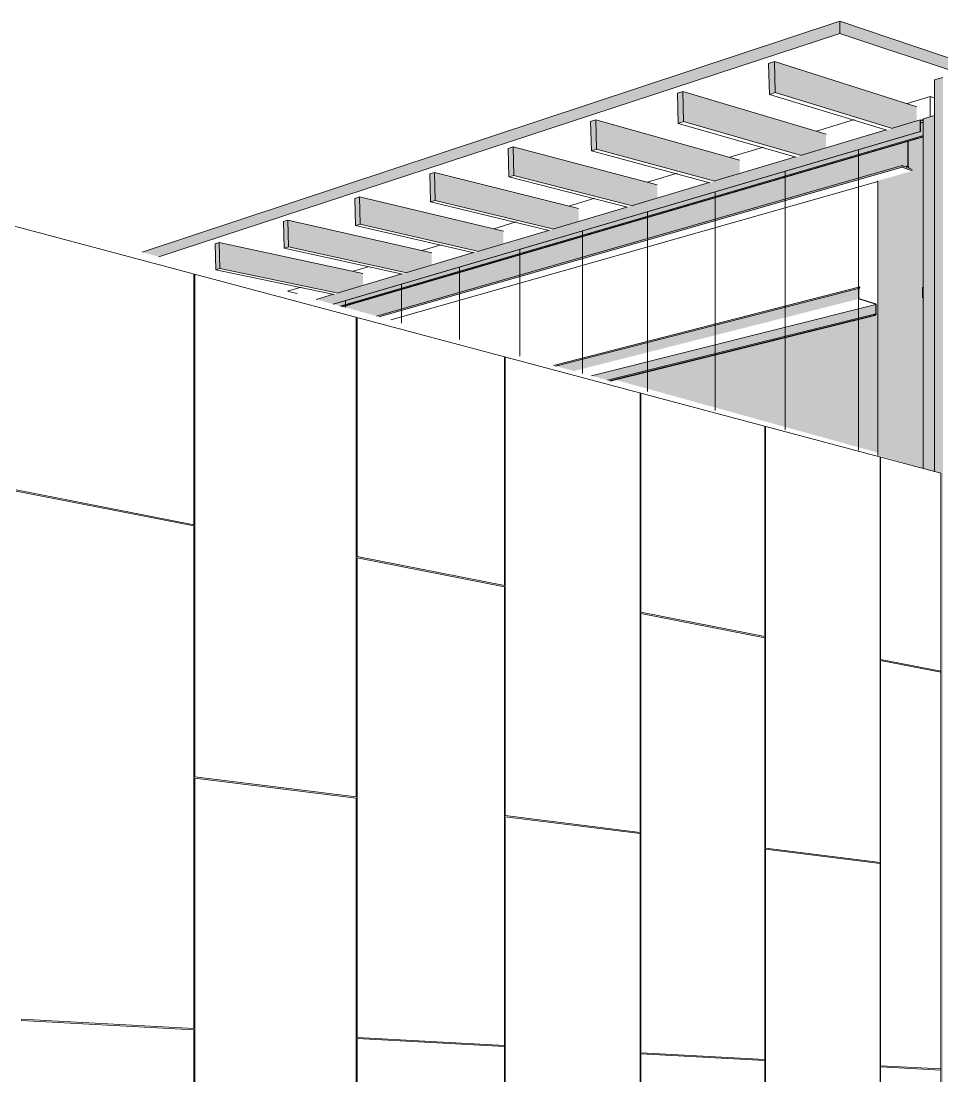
# Model space of a CAD drawing. Header units: inches. Extents: x 30764 to 30770, y -4780 to 4478.
# Drawn here: x 30767.4243 to 30767.7792, y 60.0557 to 60.4625 of the extents above; entities that cross this region are included whole.
import ezdxf

# ---------------------------------------------------------------- set-up
doc = ezdxf.new("R2010")
doc.units = ezdxf.units.IN
doc.header["$MEASUREMENT"] = 0
for name, color, linetype, lineweight in [('A-CLNG', 13, 'Continuous', 13), ('A-GLAZ-CURT', 52, 'Continuous', 9), ('A-GLAZ-CWMG', 51, 'Continuous', 9), ('A-ROOF', 132, 'Continuous', 13), ('A-WALL', 113, 'Continuous', 13), ('A-WALL-PATT', 111, 'Continuous', 13), ('I-WALL', 2, 'Continuous', 13), ('L-SITE-WALL', 31, 'Continuous', 13), ('S-BEAM', 12, 'Continuous', 9), ('S-COLS', 52, 'Continuous', 9)]:
    doc.layers.add(name, color=color, linetype=linetype, lineweight=lineweight)

# ---------------------------------------------------------------- blocks, each defined once
blk = doc.blocks.new('FP_38-Entrance - Xcel')
at = {"layer": 'A-WALL-PATT', "lineweight": 9}
for p, q in [((-2803.36196, 60.2683), (-2803.36196, 60.36495)), ((-2803.36162, 60.26773), (-2803.36162, 60.36486)), ((-2803.29937, 60.25555), (-2803.29937, 60.34825)), ((-2803.29906, 60.25597), (-2803.29906, 60.34817)), ((-2803.24227, 60.24482), (-2803.24227, 60.33301)), ((-2803.24198, 60.24431), (-2803.24198, 60.33294)), ((-2803.18995, 60.23412), (-2803.18995, 60.31905)), ((-2803.18969, 60.23451), (-2803.18969, 60.31898)), ((-2803.14184, 60.22512), (-2803.14184, 60.30622)), ((-2803.1416, 60.22465), (-2803.1416, 60.30615)), ((-2803.09745, 60.21601), (-2803.09745, 60.29437)), ((-2803.09723, 60.21637), (-2803.09723, 60.29431)), ((-2803.43048, 60.28175), (-2803.36196, 60.2683)), ((-2803.36196, 60.2678), (-2803.43048, 60.28122)), ((-2803.36196, 60.074), (-2803.36196, 60.2678)), ((-2803.36162, 60.17111), (-2803.36162, 60.26773)), ((-2803.29906, 60.25597), (-2803.24227, 60.24482)), ((-2803.29937, 60.16332), (-2803.29937, 60.25555)), ((-2803.29906, 60.25549), (-2803.24227, 60.24436)), ((-2803.29906, 60.07059), (-2803.29906, 60.25549)), ((-2803.24227, 60.06752), (-2803.24227, 60.24436)), ((-2803.24198, 60.15614), (-2803.24198, 60.24431)), ((-2803.18995, 60.14962), (-2803.18995, 60.23412)), ((-2803.18969, 60.23451), (-2803.14184, 60.22512)), ((-2803.14184, 60.2247), (-2803.18969, 60.23407)), ((-2803.18969, 60.06468), (-2803.18969, 60.23407)), ((-2803.14184, 60.06209), (-2803.14184, 60.2247)), ((-2803.1416, 60.14357), (-2803.1416, 60.22465)), ((-2803.09745, 60.13805), (-2803.09745, 60.21601)), ((-2803.09723, 60.21637), (-2803.07402, 60.21182)), ((-2803.09723, 60.21596), (-2803.07402, 60.21142)), ((-2803.09723, 60.05967), (-2803.09723, 60.21596)), ((-2803.29937, 60.16332), (-2803.36162, 60.17111)), ((-2803.36162, 60.1706), (-2803.29937, 60.16284)), ((-2803.36162, 59.97685), (-2803.36162, 60.1706)), ((-2803.29937, 59.9779), (-2803.29937, 60.16284)), ((-2803.18995, 60.14962), (-2803.24198, 60.15614)), ((-2803.24198, 60.15568), (-2803.18995, 60.14918)), ((-2803.24198, 59.97888), (-2803.24198, 60.15568)), ((-2803.18995, 59.97976), (-2803.18995, 60.14918)), ((-2803.09745, 60.13805), (-2803.1416, 60.14357)), ((-2803.1416, 60.14315), (-2803.09745, 60.13764)), ((-2803.1416, 59.98058), (-2803.1416, 60.14315)), ((-2803.09745, 59.98132), (-2803.09745, 60.13764)), ((-2803.36196, 60.074), (-2803.42853, 60.0776)), ((-2803.36196, 60.07349), (-2803.42853, 60.07707)), ((-2803.36196, 59.87969), (-2803.36196, 60.07349)), ((-2803.24227, 60.06752), (-2803.29906, 60.07059)), ((-2803.29906, 59.88522), (-2803.29906, 60.07011)), ((-2803.24227, 60.06706), (-2803.29906, 60.07011)), ((-2803.24227, 59.89022), (-2803.24227, 60.06706)), ((-2803.14184, 60.06209), (-2803.18969, 60.06468)), ((-2803.18969, 59.89485), (-2803.18969, 60.06424)), ((-2803.14184, 60.06167), (-2803.18969, 60.06424)), ((-2803.14184, 59.89905), (-2803.14184, 60.06167)), ((-2803.07402, 60.05842), (-2803.09723, 60.05967)), ((-2803.09723, 59.90298), (-2803.09723, 60.05927)), ((-2803.07402, 60.05802), (-2803.09723, 60.05927))]:
    blk.add_line(p, q, dxfattribs=at)
blk = doc.blocks.new('FP_54-Entrance - Xcel')
at = {"layer": 'A-WALL-PATT', "lineweight": 9}
for p, q in [((-2803.1058, 60.29698), (-2803.1058, 60.41287)), ((-2803.134, 60.30482), (-2803.134, 60.40453)), ((-2803.16108, 60.31236), (-2803.16108, 60.39656)), ((-2803.18713, 60.31961), (-2803.18713, 60.3889)), ((-2803.21218, 60.32659), (-2803.21218, 60.38152)), ((-2803.2363, 60.3333), (-2803.2363, 60.37442)), ((-2803.25955, 60.33977), (-2803.25955, 60.36759)), ((-2803.28195, 60.34601), (-2803.28195, 60.36099)), ((-2803.30357, 60.35203), (-2803.30357, 60.35463))]:
    blk.add_line(p, q, dxfattribs=at)

msp = doc.modelspace()

# ---------------------------------------------------------------- hatches: boundary and pattern name
at = {"layer": 'A-GLAZ-CWMG', "lineweight": 5}
for points in [[(30767.77963, 59.90469), (30767.77963, 60.44078), (30767.77638, 60.43978), (30767.77638, 60.28881), (30767.77885, 60.28813), (30767.77885, 59.90474)], [(30767.54457, 60.35334), (30767.77088, 60.41995), (30767.77088, 60.42442), (30767.76018, 60.42124), (30767.76018, 60.42108), (30767.75795, 60.42042), (30767.7577, 60.4205), (30767.72513, 60.41081), (30767.72513, 60.41066), (30767.72301, 60.41003), (30767.72275, 60.41011), (30767.69177, 60.40089), (30767.69177, 60.40074), (30767.68975, 60.40014), (30767.68949, 60.40021), (30767.65998, 60.39143), (30767.65998, 60.39129), (30767.65806, 60.39072), (30767.6578, 60.39078), (30767.62966, 60.38241), (30767.62966, 60.38227), (30767.62782, 60.38173), (30767.62757, 60.38179), (30767.60071, 60.3738), (30767.60071, 60.37366), (30767.59895, 60.37314), (30767.59869, 60.3732), (30767.57303, 60.36557), (30767.57303, 60.36543), (30767.57135, 60.36493), (30767.57109, 60.36499), (30767.54654, 60.35769), (30767.54654, 60.35756), (30767.54493, 60.35708), (30767.54468, 60.35713), (30767.53803, 60.35516), (30767.53826, 60.35509)], [(30767.54735, 60.35258), (30767.7721, 60.41844), (30767.7721, 60.42348), (30767.77096, 60.42315), (30767.77099, 60.41997), (30767.77101, 60.41992), (30767.54469, 60.35332), (30767.54539, 60.35313)], [(30767.77098, 60.41991), (30767.77093, 60.42003), (30767.77093, 60.4243), (30767.77105, 60.42426), (30767.77119, 60.4243), (30767.77088, 60.42442), (30767.77088, 60.41995)], [(30767.77209, 60.42385), (30767.77209, 60.42395), (30767.77116, 60.42429), (30767.77105, 60.42426)], [(30767.77638, 60.28881), (30767.77638, 60.42606), (30767.77207, 60.42478), (30767.77207, 60.29001), (30767.77376, 60.28954)], [(30767.54793, 60.35242), (30767.77209, 60.41804), (30767.77209, 60.41844), (30767.54735, 60.35258)]]:
    msp.add_hatch(color=256, dxfattribs=at).paths.add_polyline_path(points, flags=0)
at = {"layer": 'A-ROOF', "lineweight": 5}
h = msp.add_hatch(color=256, dxfattribs=at)
h.paths.add_polyline_path([(30766.62815, 60.09314), (30766.79129, 60.14664), (30766.79129, 60.14817), (30766.62815, 60.09412)], flags=0)
h.paths.add_polyline_path([(30767.47737, 60.37162), (30767.73992, 60.45771), (30767.73992, 60.46249), (30767.47101, 60.37339)], flags=0)
msp.add_hatch(color=256, dxfattribs=at).paths.add_polyline_path([(30767.97918, 60.37787), (30767.97918, 60.38163), (30767.73992, 60.46249), (30767.73992, 60.45771), (30767.96986, 60.38098)], flags=0)
at = {"layer": 'I-WALL'}
h = msp.add_hatch(color=256, dxfattribs=at)
h.paths.add_polyline_path([(30767.81083, 60.2231), (30767.87943, 60.23353), (30767.87943, 60.25223), (30767.87757, 60.25272), (30767.87427, 60.25218), (30767.87383, 60.25189), (30767.87375, 60.25181), (30767.87358, 60.25156), (30767.87346, 60.25126), (30767.87346, 60.2378), (30767.87798, 60.23666), (30767.87798, 60.23613), (30767.86863, 60.23469), (30767.81179, 60.24869), (30767.81093, 60.22581)], flags=0)
h.paths.add_polyline_path([(30767.87943, 60.26519), (30767.87943, 60.3204), (30767.87152, 60.32309), (30767.86237, 60.32115), (30767.81519, 60.33899), (30767.81311, 60.28385), (30767.87904, 60.2653)], flags=0)
h.paths.add_polyline_path([(30767.75506, 60.35412), (30767.75506, 60.35406), (30767.75506, 60.35413)], flags=0)
h.paths.add_polyline_path([(30767.75589, 60.29571), (30767.75589, 60.35489), (30767.75449, 60.35454), (30767.75508, 60.3543), (30767.75515, 60.35406), (30767.75516, 60.35403), (30767.75516, 60.35038), (30767.75462, 60.34978), (30767.6524, 60.32443), (30767.75271, 60.29659)], flags=0)
h.paths.add_polyline_path([(30767.87943, 60.33455), (30767.87943, 60.38454), (30767.87617, 60.38372), (30767.87617, 60.3357)], flags=0)
at = {"layer": 'S-BEAM'}
for points in [[(30767.71273, 60.43423), (30767.71498, 60.43494), (30767.7147, 60.44687), (30767.71245, 60.44613), (30767.7127, 60.43528)], [(30767.67755, 60.42306), (30767.67968, 60.42374), (30767.6794, 60.43536), (30767.67727, 60.43466)], [(30767.64413, 60.41246), (30767.64616, 60.41311), (30767.64588, 60.42443), (30767.64385, 60.42377)], [(30767.76782, 60.40469), (30767.76782, 60.40532), (30767.76654, 60.40582), (30767.76637, 60.40607), (30767.76626, 60.40644), (30767.76625, 60.40664), (30767.76624, 60.41616), (30767.76604, 60.4161), (30767.76603, 60.40653), (30767.76592, 60.40624), (30767.76584, 60.40615), (30767.76574, 60.40611), (30767.76564, 60.40613), (30767.76393, 60.40676), (30767.76393, 60.40614)], [(30767.61235, 60.40238), (30767.61428, 60.40299), (30767.614, 60.41403), (30767.61207, 60.4134)], [(30767.58208, 60.39278), (30767.58392, 60.39336), (30767.58364, 60.40414), (30767.5818, 60.40354)], [(30767.55323, 60.38362), (30767.55498, 60.38418), (30767.5547, 60.3947), (30767.55295, 60.39413)], [(30767.52569, 60.37488), (30767.52736, 60.37542), (30767.52708, 60.3857), (30767.52541, 60.38515), (30767.52553, 60.38065)], [(30767.49937, 60.36654), (30767.50097, 60.36704), (30767.5007, 60.37709), (30767.49909, 60.37657)]]:
    msp.add_hatch(color=256, dxfattribs=at).paths.add_polyline_path(points, flags=0)
at = {"layer": 'S-BEAM', "lineweight": 5}
for points in [[(30767.76018, 60.42108), (30767.76018, 60.42124), (30767.76956, 60.42409), (30767.76956, 60.42948), (30767.7147, 60.44687), (30767.71498, 60.43494), (30767.75829, 60.42166)], [(30767.72513, 60.41066), (30767.72513, 60.41081), (30767.73457, 60.41368), (30767.73457, 60.41894), (30767.6794, 60.43536), (30767.67968, 60.42374), (30767.71891, 60.41245)], [(30767.69177, 60.40074), (30767.69177, 60.40089), (30767.70125, 60.40377), (30767.70125, 60.4089), (30767.64588, 60.42443), (30767.64616, 60.41311), (30767.68553, 60.40243)], [(30767.56135, 60.34874), (30767.76396, 60.40678), (30767.76494, 60.4064), (30767.76604, 60.40672), (30767.76603, 60.4161), (30767.54827, 60.35238), (30767.55362, 60.35089)], [(30767.65998, 60.39129), (30767.65998, 60.39143), (30767.6695, 60.39432), (30767.6695, 60.39934), (30767.614, 60.41403), (30767.61428, 60.40299), (30767.65372, 60.39289)], [(30767.56228, 60.34846), (30767.76393, 60.40614), (30767.76393, 60.40676), (30767.56133, 60.34872)], [(30767.76574, 60.40611), (30767.76584, 60.40615), (30767.76592, 60.40624), (30767.76603, 60.40653), (30767.76604, 60.40672), (30767.76494, 60.4064), (30767.76572, 60.40612)], [(30767.62966, 60.38227), (30767.62966, 60.38241), (30767.6392, 60.38531), (30767.6392, 60.39021), (30767.58364, 60.40414), (30767.58392, 60.39336), (30767.62339, 60.38379)], [(30767.60071, 60.37366), (30767.60071, 60.3738), (30767.61025, 60.3767), (30767.61025, 60.38148), (30767.5547, 60.3947), (30767.55498, 60.38418), (30767.59443, 60.37511)], [(30767.57303, 60.36543), (30767.57303, 60.36557), (30767.58257, 60.36846), (30767.58257, 60.37314), (30767.52708, 60.3857), (30767.52736, 60.37542), (30767.5712, 60.36583)], [(30767.54654, 60.35756), (30767.54654, 60.35769), (30767.55607, 60.36058), (30767.55607, 60.36516), (30767.5007, 60.37709), (30767.50097, 60.36704), (30767.54028, 60.35886)], [(30767.53068, 60.35729), (30767.53068, 60.35751), (30767.52743, 60.35817), (30767.52824, 60.35795)], [(30767.63035, 60.32948), (30767.7471, 60.35939), (30767.74759, 60.35998), (30767.62957, 60.3297)], [(30767.63667, 60.32772), (30767.7471, 60.35572), (30767.7471, 60.35939), (30767.63035, 60.32948)], [(30767.63733, 60.32754), (30767.74726, 60.35538), (30767.74718, 60.35545), (30767.74712, 60.35557), (30767.7471, 60.35572), (30767.63667, 60.32772), (30767.63719, 60.32758)], [(30767.64412, 60.32572), (30767.75376, 60.35319), (30767.75373, 60.3533), (30767.75369, 60.35333), (30767.64391, 60.32578), (30767.64412, 60.32572)], [(30767.65037, 60.32398), (30767.75376, 60.34962), (30767.75373, 60.35318), (30767.64412, 60.32572), (30767.64678, 60.32498)], [(30767.65113, 60.32376), (30767.75331, 60.34907), (30767.75376, 60.34962), (30767.65037, 60.32398)], [(30767.65142, 60.32368), (30767.75337, 60.34892), (30767.75331, 60.34907), (30767.65113, 60.32376)]]:
    msp.add_hatch(color=256, dxfattribs=at).paths.add_polyline_path(points, flags=0)
h = msp.add_hatch(color=256, dxfattribs=at)
h.paths.add_polyline_path([(30767.77215, 60.35561), (30767.77215, 60.35584), (30767.77189, 60.35599), (30767.77193, 60.35972), (30767.77201, 60.35977), (30767.77215, 60.35981), (30767.77215, 60.35998), (30767.77201, 60.35995), (30767.77181, 60.35981), (30767.77173, 60.35958), (30767.77173, 60.35587)], flags=0)
h.paths.add_polyline_path([(30767.78206, 60.36231), (30767.78355, 60.36268), (30767.78376, 60.36282), (30767.78384, 60.36305), (30767.78384, 60.36679), (30767.78296, 60.36733), (30767.78286, 60.36717), (30767.78367, 60.36667), (30767.78364, 60.36291), (30767.78355, 60.36286), (30767.78206, 60.36248), (30767.78206, 60.36233)], flags=0)
at = {"layer": 'S-BEAM'}
h = msp.add_hatch(color=256, dxfattribs=at)
h.paths.add_polyline_path([(30767.75337, 60.34892), (30767.75385, 60.34951), (30767.75383, 60.35331), (30767.75376, 60.35319), (30767.75376, 60.34962), (30767.75331, 60.34907)], flags=0)
h.paths.add_polyline_path([(30767.75375, 60.35325), (30767.75383, 60.35331), (30767.75377, 60.35343)], flags=0)
h.paths.add_polyline_path([(30767.75373, 60.3533), (30767.75377, 60.35343), (30767.75369, 60.35349)], flags=0)
h.paths.add_polyline_path([(30767.74712, 60.35557), (30767.74719, 60.35569), (30767.74719, 60.35928), (30767.74765, 60.35983), (30767.74759, 60.35998), (30767.7471, 60.35939), (30767.7471, 60.35572)], flags=0)
h.paths.add_polyline_path([(30767.74718, 60.35545), (30767.7472, 60.35563), (30767.74712, 60.35557)], flags=0)
h.paths.add_polyline_path([(30767.74726, 60.35538), (30767.74723, 60.35558), (30767.74718, 60.35545)], flags=0)
h.paths.add_polyline_path([(30767.75369, 60.35333), (30767.75369, 60.35349), (30767.74726, 60.35555), (30767.74726, 60.35538), (30767.75138, 60.35407)], flags=0)
at = {"layer": 'S-BEAM', "lineweight": 5}
h = msp.add_hatch(color=256, dxfattribs=at)
h.paths.add_polyline_path([(30767.88049, 60.32042), (30767.88049, 60.32369), (30767.81453, 60.34552), (30767.8144, 60.34207), (30767.86666, 60.32495)], flags=0)
h.paths.add_polyline_path([(30767.80744, 60.34435), (30767.80757, 60.34782), (30767.78244, 60.35614), (30767.78244, 60.35254), (30767.7968, 60.34783)], flags=0)
h.paths.add_polyline_path([(30767.77215, 60.35591), (30767.77215, 60.35954), (30767.77189, 60.35963), (30767.77193, 60.35598), (30767.77201, 60.35596)], flags=0)
h = msp.add_hatch(color=256, dxfattribs=at)
h.paths.add_polyline_path([(30767.88049, 60.32369), (30767.88053, 60.32377), (30767.88061, 60.32382), (30767.81453, 60.34569), (30767.81453, 60.34552), (30767.87653, 60.325)], flags=0)
h.paths.add_polyline_path([(30767.80757, 60.34782), (30767.80761, 60.34791), (30767.80769, 60.34796), (30767.78244, 60.35632), (30767.78244, 60.35614), (30767.7968, 60.35138)], flags=0)
h.paths.add_polyline_path([(30767.77215, 60.35954), (30767.77215, 60.35973), (30767.77201, 60.35977), (30767.77193, 60.35972), (30767.77193, 60.35961), (30767.77201, 60.35959)], flags=0)
h = msp.add_hatch(color=256, dxfattribs=at)
h.paths.add_polyline_path([(30767.88127, 60.31995), (30767.88049, 60.32042), (30767.8144, 60.34207), (30767.81438, 60.34185), (30767.86601, 60.32494)], flags=0)
h.paths.add_polyline_path([(30767.80821, 60.34387), (30767.80744, 60.34435), (30767.78244, 60.35254), (30767.78243, 60.35231), (30767.79679, 60.3476)], flags=0)
h.paths.add_polyline_path([(30767.77215, 60.35584), (30767.77215, 60.35591), (30767.77201, 60.35592)], flags=0)
at = {"layer": 'S-COLS', "lineweight": 5}
msp.add_hatch(color=256, dxfattribs=at).paths.add_polyline_path([(30767.77219, 60.29008), (30767.77219, 60.35564), (30767.77178, 60.3559), (30767.77179, 60.35966), (30767.77186, 60.35984), (30767.77206, 60.35998), (30767.77219, 60.36001), (30767.77219, 60.41792), (30767.76627, 60.41618), (30767.7663, 60.40638), (30767.76641, 60.40604), (30767.76656, 60.40583), (30767.76666, 60.40576), (30767.76782, 60.40532), (30767.76782, 60.40469), (30767.75458, 60.40093), (30767.75458, 60.29498)], flags=0)

# ---------------------------------------------------------------- linework, layer by layer
at = {"layer": 'A-CLNG'}
for p, q in [((30767.76589, 60.4307), (30767.77477, 60.43339)), ((30767.77477, 60.43339), (30767.77654, 60.43282)), ((30767.77477, 60.42564), (30767.77477, 60.43339)), ((30767.73087, 60.42009), (30767.74554, 60.42454)), ((30767.69753, 60.40999), (30767.71049, 60.41392)), ((30767.66576, 60.40037), (30767.67716, 60.40382)), ((30767.63545, 60.39119), (30767.64541, 60.3942)), ((30767.60649, 60.38242), (30767.61514, 60.38503)), ((30767.57881, 60.37403), (30767.58624, 60.37628)), ((30767.55231, 60.366), (30767.55863, 60.36792)), ((30767.52697, 60.35833), (30767.53222, 60.35992))]:
    msp.add_line(p, q, dxfattribs=at)
at = {"layer": 'A-GLAZ-CWMG'}
for p, q in [((30767.77963, 60.44078), (30767.77638, 60.43978)), ((30767.77638, 60.43978), (30767.77963, 60.44078)), ((30767.77638, 60.28881), (30767.77638, 60.43978)), ((30767.77088, 60.42442), (30767.76018, 60.42124)), ((30767.77119, 60.4243), (30767.77088, 60.42442)), ((30767.77088, 60.42442), (30767.77088, 60.41995)), ((30767.77093, 60.42003), (30767.77093, 60.4243)), ((30767.77093, 60.4243), (30767.77105, 60.42426)), ((30767.7721, 60.42348), (30767.77096, 60.42315)), ((30767.77105, 60.42426), (30767.77209, 60.42385)), ((30767.77209, 60.42395), (30767.77119, 60.4243)), ((30767.77207, 60.42478), (30767.77638, 60.42606)), ((30767.77207, 60.29001), (30767.77207, 60.42478)), ((30767.77638, 60.28881), (30767.77638, 60.42606)), ((30767.77088, 60.41995), (30767.54457, 60.35334)), ((30767.77098, 60.41991), (30767.54468, 60.35331)), ((30767.77209, 60.41844), (30767.54735, 60.35258)), ((30767.7577, 60.4205), (30767.72513, 60.41081)), ((30767.77088, 60.41995), (30767.77098, 60.41991)), ((30767.77098, 60.42001), (30767.77093, 60.42003)), ((30767.77098, 60.41991), (30767.77098, 60.42001)), ((30767.77209, 60.41804), (30767.54793, 60.35242)), ((30767.7721, 60.41784), (30767.54823, 60.35234)), ((30767.72275, 60.41011), (30767.69177, 60.40089)), ((30767.68949, 60.40021), (30767.65998, 60.39143)), ((30767.6578, 60.39078), (30767.62966, 60.38241)), ((30767.62757, 60.38179), (30767.60071, 60.3738)), ((30767.59869, 60.3732), (30767.57303, 60.36557)), ((30767.57109, 60.36499), (30767.54654, 60.35769)), ((30767.54468, 60.35713), (30767.53803, 60.35516))]:
    msp.add_line(p, q, dxfattribs=at)
at = {"layer": 'A-ROOF'}
for p, q in [((30767.47101, 60.37339), (30767.73992, 60.46249)), ((30767.73992, 60.46249), (30767.97918, 60.38163)), ((30767.73992, 60.45771), (30767.73992, 60.46249)), ((30767.73992, 60.45771), (30767.47737, 60.37162)), ((30767.97918, 60.37787), (30767.73992, 60.45771))]:
    msp.add_line(p, q, dxfattribs=at)
at = {"layer": 'A-WALL'}
for p, q in [((30767.77207, 60.42456), (30767.77093, 60.42422)), ((30767.77095, 60.42331), (30767.77209, 60.42365))]:
    msp.add_line(p, q, dxfattribs=at)
at = {"layer": 'L-SITE-WALL'}
for p, q in [((30767.77884, 60.28812), (30767.2366, 60.43281)), ((30767.77884, 59.90462), (30767.77884, 60.28812))]:
    msp.add_line(p, q, dxfattribs=at)
at = {"layer": 'S-BEAM'}
for p, q in [((30767.7147, 60.44687), (30767.71245, 60.44613)), ((30767.71498, 60.43494), (30767.7147, 60.44687)), ((30767.7147, 60.44687), (30767.76956, 60.42948)), ((30767.71245, 60.44613), (30767.71273, 60.43423)), ((30767.6794, 60.43536), (30767.67727, 60.43466)), ((30767.67727, 60.43466), (30767.67755, 60.42306)), ((30767.67968, 60.42374), (30767.6794, 60.43536)), ((30767.6794, 60.43536), (30767.73457, 60.41894)), ((30767.71273, 60.43423), (30767.71498, 60.43494)), ((30767.76018, 60.42108), (30767.71498, 60.43494)), ((30767.75795, 60.42042), (30767.71273, 60.43423)), ((30767.64588, 60.42443), (30767.64385, 60.42377)), ((30767.64385, 60.42377), (30767.64413, 60.41246)), ((30767.64616, 60.41311), (30767.64588, 60.42443)), ((30767.64588, 60.42443), (30767.70125, 60.4089)), ((30767.67755, 60.42306), (30767.67968, 60.42374)), ((30767.72301, 60.41003), (30767.67755, 60.42306)), ((30767.72513, 60.41066), (30767.67968, 60.42374)), ((30767.76604, 60.4161), (30767.76604, 60.40672)), ((30767.76625, 60.40664), (30767.76625, 60.41616)), ((30767.614, 60.41403), (30767.61207, 60.4134)), ((30767.61207, 60.4134), (30767.61235, 60.40238)), ((30767.61428, 60.40299), (30767.614, 60.41403)), ((30767.614, 60.41403), (30767.6695, 60.39934)), ((30767.64413, 60.41246), (30767.64616, 60.41311)), ((30767.68975, 60.40014), (30767.64413, 60.41246)), ((30767.69177, 60.40074), (30767.64616, 60.41311)), ((30767.56133, 60.34872), (30767.76393, 60.40676)), ((30767.76564, 60.40613), (30767.76393, 60.40676)), ((30767.76393, 60.40676), (30767.76393, 60.40614)), ((30767.56228, 60.34846), (30767.76393, 60.40614)), ((30767.58364, 60.40414), (30767.5818, 60.40354)), ((30767.5818, 60.40354), (30767.58208, 60.39278)), ((30767.58392, 60.39336), (30767.58364, 60.40414)), ((30767.58364, 60.40414), (30767.6392, 60.39021)), ((30767.61235, 60.40238), (30767.61428, 60.40299)), ((30767.65806, 60.39072), (30767.61235, 60.40238)), ((30767.65998, 60.39129), (30767.61428, 60.40299)), ((30767.76393, 60.40614), (30767.76782, 60.40469)), ((30767.76782, 60.40532), (30767.76665, 60.40575)), ((30767.56677, 60.34725), (30767.75459, 60.40059)), ((30767.5547, 60.3947), (30767.55295, 60.39413)), ((30767.55295, 60.39413), (30767.55323, 60.38362)), ((30767.55498, 60.38418), (30767.5547, 60.3947)), ((30767.5547, 60.3947), (30767.61025, 60.38148)), ((30767.58208, 60.39278), (30767.58392, 60.39336)), ((30767.62782, 60.38173), (30767.58208, 60.39278)), ((30767.62966, 60.38227), (30767.58392, 60.39336)), ((30767.52708, 60.3857), (30767.52541, 60.38515)), ((30767.52541, 60.38515), (30767.52569, 60.37488)), ((30767.52736, 60.37542), (30767.52708, 60.3857)), ((30767.52708, 60.3857), (30767.58257, 60.37314)), ((30767.55323, 60.38362), (30767.55498, 60.38418)), ((30767.59895, 60.37314), (30767.55323, 60.38362)), ((30767.60071, 60.37366), (30767.55498, 60.38418)), ((30767.5007, 60.37709), (30767.49909, 60.37657)), ((30767.49909, 60.37657), (30767.49937, 60.36654)), ((30767.50097, 60.36704), (30767.5007, 60.37709)), ((30767.5007, 60.37709), (30767.55607, 60.36516)), ((30767.52569, 60.37488), (30767.52736, 60.37542)), ((30767.57135, 60.36493), (30767.52569, 60.37488)), ((30767.57303, 60.36543), (30767.52736, 60.37542)), ((30767.49937, 60.36654), (30767.50097, 60.36704)), ((30767.54493, 60.35708), (30767.49937, 60.36654)), ((30767.54654, 60.35756), (30767.50097, 60.36704)), ((30767.5273, 60.3582), (30767.53068, 60.35751)), ((30767.62957, 60.3297), (30767.74759, 60.35998)), ((30767.63035, 60.32948), (30767.7471, 60.35939)), ((30767.74759, 60.35998), (30767.7471, 60.35939)), ((30767.7471, 60.35939), (30767.7471, 60.35572)), ((30767.74719, 60.35928), (30767.74765, 60.35983)), ((30767.74719, 60.35569), (30767.74719, 60.35928)), ((30767.74765, 60.35983), (30767.74759, 60.35998)), ((30767.77173, 60.35958), (30767.77173, 60.35587)), ((30767.77189, 60.35599), (30767.77189, 60.35963)), ((30767.77189, 60.35963), (30767.77215, 60.35954)), ((30767.77215, 60.35998), (30767.77201, 60.35995)), ((30767.77201, 60.35977), (30767.77215, 60.35981)), ((30767.75369, 60.35349), (30767.74726, 60.35555)), ((30767.74726, 60.35538), (30767.75369, 60.35333)), ((30767.77173, 60.35587), (30767.77215, 60.35561)), ((30767.77215, 60.35584), (30767.77189, 60.35599)), ((30767.77189, 60.35599), (30767.77215, 60.35591)), ((30767.64412, 60.32572), (30767.75376, 60.35319)), ((30767.65037, 60.32398), (30767.75376, 60.34962)), ((30767.75376, 60.34962), (30767.75331, 60.34907)), ((30767.75337, 60.34892), (30767.75385, 60.34951)), ((30767.75376, 60.35319), (30767.75376, 60.34962)), ((30767.75385, 60.34951), (30767.75385, 60.35316)), ((30767.65113, 60.32376), (30767.75331, 60.34907)), ((30767.65142, 60.32368), (30767.75337, 60.34892)), ((30767.75331, 60.34907), (30767.75337, 60.34892))]:
    msp.add_line(p, q, dxfattribs=at)
for points in [[(30767.76604, 60.40672, 0), (30767.76603, 60.40653, 0), (30767.76599, 60.40637, 0), (30767.76592, 60.40624, 0), (30767.76584, 60.40615, 0)], [(30767.76665, 60.40575, 0), (30767.76654, 60.40582, 0), (30767.76645, 60.40592, 0), (30767.76637, 60.40607, 0), (30767.7663, 60.40625, 0), (30767.76626, 60.40644, 0), (30767.76625, 60.40664, 0)], [(30767.76577, 60.40612, 0), (30767.76574, 60.40611, 0), (30767.76564, 60.40613, 0)], [(30767.77201, 60.35995, 0), (30767.77181, 60.35981, 0), (30767.77173, 60.35958, 0)], [(30767.77189, 60.35963, 0), (30767.77193, 60.35972, 0), (30767.77201, 60.35977, 0)], [(30767.7471, 60.35572, 0), (30767.74712, 60.35557, 0), (30767.74718, 60.35545, 0), (30767.74726, 60.35538, 0)], [(30767.74726, 60.35555, 0), (30767.74723, 60.35558, 0), (30767.7472, 60.35563, 0), (30767.74719, 60.35569, 0)], [(30767.75385, 60.35316, 0), (30767.75383, 60.35331, 0), (30767.75377, 60.35343, 0), (30767.75369, 60.35349, 0)], [(30767.75369, 60.35333, 0), (30767.75373, 60.3533, 0), (30767.75375, 60.35325, 0), (30767.75376, 60.35319, 0)]]:
    msp.add_polyline3d(points, dxfattribs=at)
at = {"layer": 'S-COLS'}
msp.add_line((30767.75458, 60.29498), (30767.75458, 60.40093), dxfattribs=at)

# ---------------------------------------------------------------- block references
at = {"layer": 'A-GLAZ-CURT'}
msp.add_blockref('FP_54-Entrance - Xcel', (33570.85286, 0), dxfattribs=at)
at = {"layer": 'L-SITE-WALL', "lineweight": 9}
msp.add_blockref('FP_38-Entrance - Xcel', (33570.85286, 0), dxfattribs=at)

doc.saveas('drawing.dxf')
